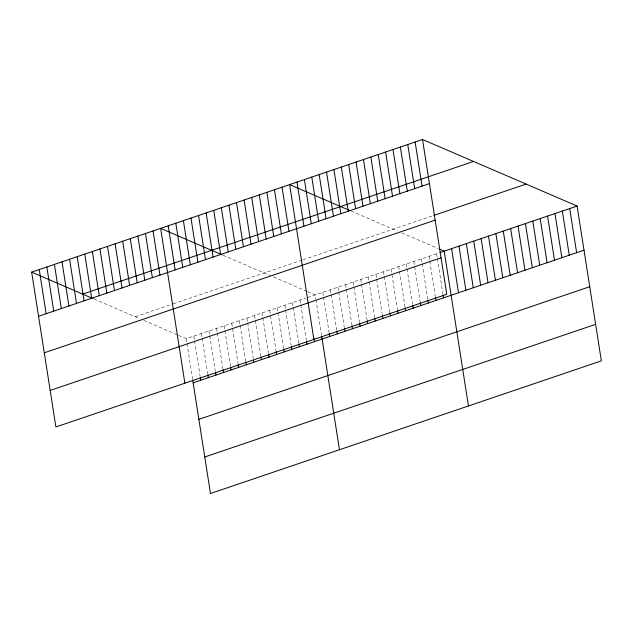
<?xml version="1.0" encoding="UTF-8"?>
<svg xmlns="http://www.w3.org/2000/svg" width="633" height="633" viewBox="0 0 633 633"><rect width="100%" height="100%" fill="white"/><g stroke="black" fill="none" stroke-linecap="round" stroke-linejoin="round"><path stroke-width="0.47" stroke-dasharray="3.17 2.37" d="M135.217 316.722L172.318 304.133M173.157 303.848L302.147 260.076M302.985 259.791L432.885 215.718M178.577 335.387L186.229 338.687L305.945 298.056M307.63 297.486L439.152 252.86M351.149 211.082L397.445 231.013M401.702 232.841L438.258 248.579M223.038 255.226L270.156 275.513M273.559 276.977L306.72 291.251M307.567 291.615L315.218 294.915L315.82 298.752M94.048 298.998L139.474 318.549M143.723 320.385L177.731 335.023M436.62 253.714L437.221 257.552M437.371 258.517L442.934 294.021M429.032 256.294L429.633 260.131M429.783 261.089L435.346 296.592M421.443 258.865L422.045 262.703M422.195 263.66L427.758 299.164M413.855 261.445L420.17 301.743M406.267 264.016L406.869 267.854M407.019 268.811L412.581 304.315M398.687 266.588L399.281 270.426M399.431 271.391L404.993 306.894M391.099 269.167L397.405 309.466M383.511 271.739L384.112 275.577M384.263 276.534L389.968 313.003M375.923 274.318L376.524 278.156M376.675 279.113L382.229 314.617M368.335 276.89L368.936 280.728M369.086 281.685L374.641 317.188M360.747 279.462L361.348 283.299M361.498 284.264L367.053 319.768M353.159 282.041L353.76 285.879M353.91 286.836L359.473 322.339M345.571 284.613L346.172 288.45M346.322 289.416L351.885 324.919M337.982 287.192L338.584 291.03M338.734 291.987L344.297 327.49M330.394 289.764L330.996 293.601M331.146 294.559L336.709 330.062M322.806 292.335L323.408 296.173M323.558 297.138L329.12 332.642M315.97 299.71L321.532 335.213M300.042 300.066L300.643 303.903M300.794 304.861L306.356 340.364M292.454 302.637L293.055 306.475M293.206 307.432L298.768 342.936M284.874 305.209L285.475 309.046M285.618 310.012L291.18 345.515M277.286 307.788L277.887 311.626M278.037 312.583L283.592 348.087M269.698 310.36L276.004 350.666M262.109 312.939L262.711 316.777M262.861 317.734L268.416 353.238M254.521 315.511L255.123 319.349M255.273 320.306L260.828 355.809M246.933 318.082L247.535 321.92M247.685 322.885L253.24 358.389M239.345 320.662L239.947 324.5M240.097 325.457L245.659 360.96M231.757 323.234L238.071 363.54M224.169 325.813L224.77 329.651M224.921 330.608L230.483 366.111M216.581 328.385L217.182 332.222M217.333 333.18L222.895 368.683M208.993 330.956L209.594 334.802M209.745 335.759L215.307 371.262M201.405 333.536L202.006 337.373M202.156 338.331L207.719 373.834M193.817 336.107L194.418 339.945M194.568 340.91L200.131 376.413M186.229 338.687L186.83 342.524M186.98 343.482L192.543 378.985"/><path stroke-width="0.95" d="M422.528 139.497L446.771 294.313L55.894 426.959L31.65 272.135L422.528 139.497L577.106 206.041L601.35 360.865L210.472 493.503L192.693 379.942M82.662 294.1L473.539 161.455M38.566 316.278L429.435 183.633M433.803 215.402L526.094 184.084M44.278 352.803L435.156 220.157M439.99 252.575L577.106 206.041M50.173 390.434L441.051 257.789M193.144 382.823L584.022 250.185M198.865 419.347L589.734 286.709M204.76 456.979L595.629 324.341M349.4 210.322L289.629 184.591L313.873 339.415M439.959 249.315L444.208 251.143L468.452 405.959M222.159 254.854L160.64 228.363L184.883 383.187M31.65 272.135L93.17 298.626M569.724 208.55L576.631 252.686M562.341 211.058L569.249 255.194M554.959 213.558L561.867 257.702M547.577 216.067L554.484 260.203M540.186 218.575L547.102 262.711M532.804 221.075L539.72 265.219M525.422 223.584L532.337 267.719M518.039 226.084L524.955 270.228M510.657 228.592L517.572 272.736M503.275 231.1L510.19 275.236M495.892 233.601L502.8 277.745M488.51 236.109L495.417 280.253M481.127 238.617L488.035 282.753M473.745 241.118L480.653 285.261M466.355 243.626L473.27 287.762M458.972 246.134L465.888 290.27M451.59 248.634L458.506 292.778M443.084 294.978L443.535 297.858M415.137 142.006L422.053 186.142M435.496 297.55L435.947 300.43M407.755 144.506L414.67 188.65M427.908 300.129L428.359 303.009M400.373 147.014L407.288 191.15M420.32 302.701L420.771 305.581M392.99 149.515L399.906 193.658M412.732 305.28L413.183 308.152M385.608 152.023L392.523 196.167M405.144 307.852L405.595 310.732M378.225 154.531L385.141 198.667M397.556 310.423L398.007 313.303M370.843 157.031L377.751 201.175M389.968 313.003L390.419 315.883M363.461 159.54L370.368 203.676M382.379 315.574L382.83 318.454M356.078 162.048L362.986 206.184M374.791 318.154L375.242 321.026M348.696 164.548L355.604 208.692M367.203 320.725L367.654 323.605M341.306 167.057L348.221 211.193M359.623 323.297L360.066 326.177M333.923 169.565L340.839 213.701M352.035 325.876L352.486 328.756M326.541 172.065L333.456 216.209M344.447 328.448L344.898 331.328M319.159 174.573L326.074 218.709M336.859 331.027L337.31 333.9M311.776 177.082L318.692 221.218M329.271 333.599L329.722 336.479M304.394 179.582L311.301 223.726M321.683 336.17L339.462 449.731M297.012 182.09L303.919 226.226M314.095 338.75L314.546 341.63M306.507 341.322L306.958 344.202M282.041 187.17L288.949 231.306M298.918 343.901L299.369 346.773M274.453 189.742L281.361 233.886M291.33 346.473L291.781 349.353M266.865 192.321L273.772 236.457M283.742 349.044L284.193 351.924M259.277 194.893L266.192 239.037M276.154 351.624L276.605 354.504M251.689 197.464L258.604 241.608M268.566 354.195L269.017 357.075M244.101 200.044L251.016 244.18M260.978 356.775L261.429 359.647M236.513 202.615L243.428 246.759M253.54 360.304L253.841 362.226M228.924 205.195L235.84 249.331M245.81 361.918L246.261 364.798M221.336 207.766L228.252 251.91M238.222 364.497L238.673 367.377M213.748 210.338L220.664 254.482M230.634 367.069L231.085 369.949M206.16 212.917L213.076 257.053M223.045 369.648L223.496 372.521M198.58 215.489L205.488 259.633M215.457 372.22L215.908 375.1M190.992 218.069L197.9 262.204M207.869 374.791L208.32 377.672M183.404 220.64L190.311 264.784M200.281 377.371L200.732 380.251M175.816 223.22L182.723 267.355M168.228 225.791L175.135 269.927M153.051 230.942L159.959 275.078M145.463 233.514L152.379 277.658M137.875 236.093L144.791 280.229M130.287 238.665L137.203 282.801M122.699 241.236L129.615 285.38M115.111 243.816L122.027 287.952M107.523 246.387L114.438 290.531M99.935 248.967L106.85 293.103M92.347 251.538L99.262 295.674M84.767 254.11L91.674 298.254M77.179 256.689L84.086 300.825M69.59 259.261L76.498 303.405M62.002 261.84L68.91 305.976M54.414 264.412L61.322 308.548M46.826 266.984L53.734 311.127M39.238 269.563L46.146 313.699"/></g></svg>
